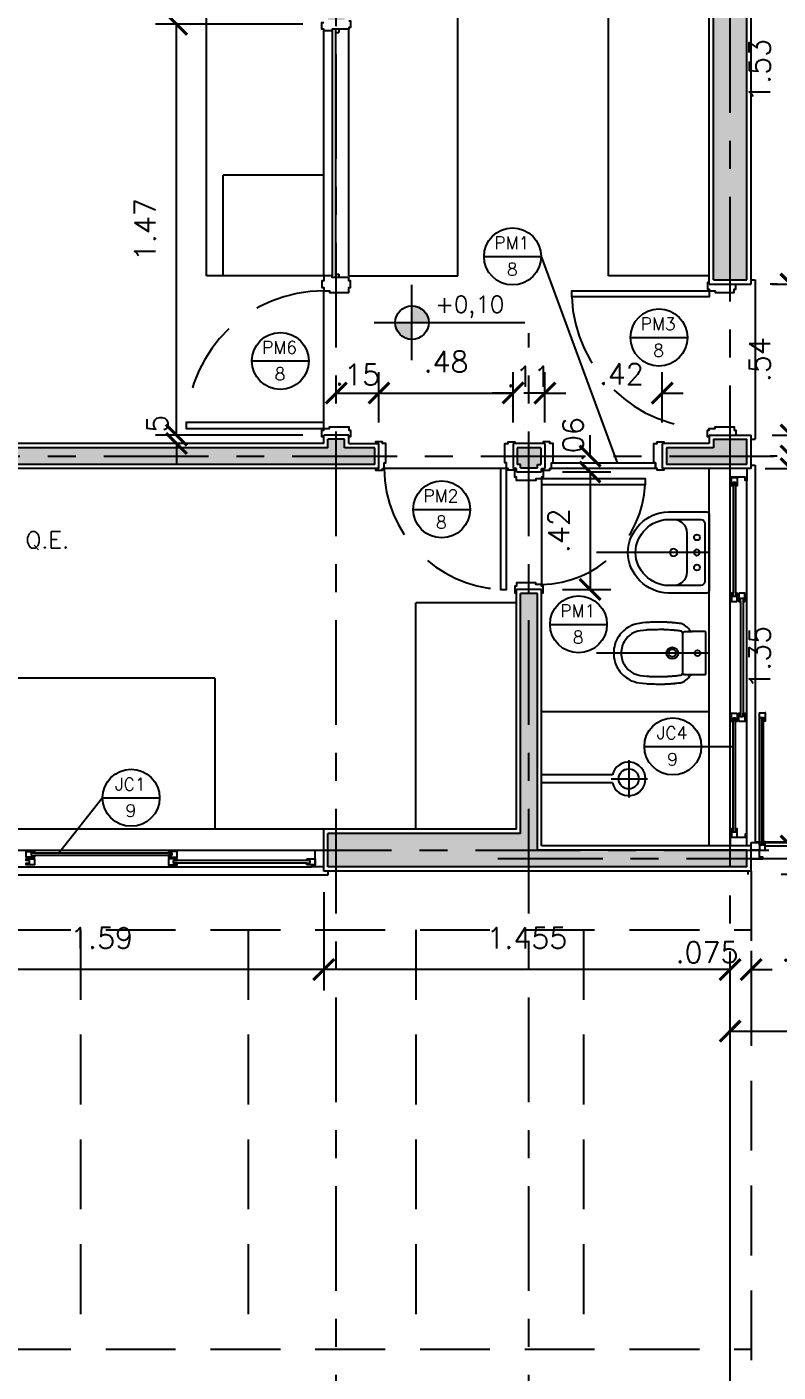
# Model space of a CAD drawing. Header units: millimetres. Extents: x 128 to 761, y 122 to 191.
# Drawn here: x 144.536 to 147.225, y 126.81 to 131.623 of the extents above; entities that cross this region are included whole.
import ezdxf

# ---------------------------------------------------------------- set-up
doc = ezdxf.new("R2010")
doc.units = ezdxf.units.MM
doc.linetypes.add('CENTER', pattern=[0.6, 0.375, -0.075, 0.075, -0.075])
doc.linetypes.add('HIDDEN', pattern=[0.375, 0.25, -0.125])
for name, color, linetype in [('ALV', 5, 'Continuous'), ('CAIX', 2, 'Continuous'), ('CAIXN', 7, 'Continuous'), ('COTAS', 1, 'Continuous'), ('EIXOS', 141, 'CENTER'), ('LPROJ', 7, 'HIDDEN'), ('LVISTA02', 1, 'Continuous'), ('NOTAS', 2, 'Continuous'), ('PEÇAS', 7, 'Continuous'), ('PEÇAS50', 8, 'Continuous'), ('REVEST', 2, 'Continuous'), ('SOLID', 8, 'Continuous'), ('TEXT', 3, 'Continuous')]:
    doc.layers.add(name, color=color, linetype=linetype)
doc.styles.add('60-50', font='romans.shx', dxfattribs={"height": 0.075})
doc.styles.add('80-50', font='romans.shx', dxfattribs={"height": 0.1})
doc.dimstyles.new('50', dxfattribs={"dimtxt": 0.1, "dimasz": 2.5, "dimexe": 1.25, "dimexo": 0.625, "dimgap": 0.075, "dimtad": 1, "dimzin": 0, "dimdsep": 46, "dimtxsty": '60-50', "dimcen": 2.5, "dimclrt": 3, "dimadec": 0, "dimazin": 0, "dimtfac": 1, "dimtmove": 0, "dimatfit": 3, "dimfxl": 1, "dimarcsym": 0})

# ---------------------------------------------------------------- blocks, each defined once
blk = doc.blocks.new('*D2')
at = {"layer": 'COTAS', "color": 0, "lineweight": -2}
blk.add_arc((150.1285, 124.9121), 0.5033, 98.5467, 171.4533, dxfattribs=at)
at = {"layer": 'COTAS', "color": 0}
for points in [[(150.0528, 125.4222), (150.0546, 125.3973), (150.1285, 125.4154)], [(149.6433, 124.986), (149.6184, 124.9878), (149.6252, 124.9121)]]:
    blk.add_solid(points, dxfattribs=at)
at = {"layer": 'DEFPOINTS', "color": 0}
for p in [(150.1285, 130.8221), (149.8769, 125.3479), (150.1285, 125.0021), (131.1685, 124.9121), (150.1285, 124.9121)]:
    blk.add_point(p, dxfattribs=at)
at = {"layer": 'COTAS', "color": 3, "insert": (149.6931, 125.3475), "char_height": 0.075, "attachment_point": 5, "rotation": 45, "style": '60-50'}
blk.add_mtext('90.00°', dxfattribs=at)
blk = doc.blocks.new('_ARCHTICK')
at = {"color": 0, "linetype": 'ByBlock', "const_width": 0.15}
blk.add_lwpolyline([(-0.5, -0.5), (0.5, 0.5)], dxfattribs=at)
blk = doc.blocks.new('*D78')
at = {"layer": 'COTAS', "color": 0, "lineweight": -2}
for p, q in [((147.8371, 128.5721), (147.8371, 127.9547)), ((147.0535, 126.5333), (147.0535, 128.1047)), ((147.0535, 128.0297), (147.3315, 128.0297)), ((147.8371, 128.0297), (147.7708, 128.0297))]:
    blk.add_line(p, q, dxfattribs=at)
at = {"layer": 'DEFPOINTS', "color": 0}
for p in [(147.8371, 128.6471), (147.8371, 128.0297), (147.0535, 126.4583)]:
    blk.add_point(p, dxfattribs=at)
at = {"layer": 'COTAS', "color": 0, "lineweight": -2, "xscale": 0.075, "yscale": 0.075, "zscale": 0.075, "rotation": 180}
blk.add_blockref('_ARCHTICK', (147.0535, 128.0297), dxfattribs=at)
at = {"layer": 'COTAS', "color": 0, "lineweight": -2, "xscale": 0.075, "yscale": 0.075, "zscale": 0.075}
blk.add_blockref('_ARCHTICK', (147.8371, 128.0297), dxfattribs=at)
at = {"layer": 'COTAS', "color": 3, "insert": (147.5512, 128.0972), "char_height": 0.075, "attachment_point": 5, "style": '60-50'}
blk.add_mtext('1.305', dxfattribs=at)
blk = doc.blocks.new('*D116')
at = {"layer": 'COTAS', "color": 0, "lineweight": -2}
for p, q in [((147.1285, 128.3171), (147.1285, 128.1748)), ((147.0535, 128.2498), (146.9785, 128.2498)), ((147.1285, 128.2498), (147.2035, 128.2498))]:
    blk.add_line(p, q, dxfattribs=at)
at = {"layer": 'DEFPOINTS', "color": 0}
for p in [(147.0535, 128.3921), (147.1285, 128.3921), (147.1285, 128.2498)]:
    blk.add_point(p, dxfattribs=at)
at = {"layer": 'COTAS', "color": 0, "lineweight": -2, "xscale": 0.075, "yscale": 0.075, "zscale": 0.075}
blk.add_blockref('_ARCHTICK', (147.0535, 128.2498), dxfattribs=at)
at = {"layer": 'COTAS', "color": 0, "lineweight": -2, "xscale": 0.075, "yscale": 0.075, "zscale": 0.075, "rotation": 180}
blk.add_blockref('_ARCHTICK', (147.1285, 128.2498), dxfattribs=at)
at = {"layer": 'COTAS', "color": 3, "insert": (146.9706, 128.3115), "char_height": 0.075, "attachment_point": 5, "style": '60-50'}
blk.add_mtext('.075', dxfattribs=at)
blk = doc.blocks.new('*D117')
at = {"layer": 'COTAS', "color": 0, "lineweight": -2}
for p, q in [((147.6805, 128.5271), (147.6805, 128.1748)), ((147.1285, 128.2498), (147.1656, 128.2498)), ((147.6805, 128.2498), (147.4692, 128.2498))]:
    blk.add_line(p, q, dxfattribs=at)
at = {"layer": 'DEFPOINTS', "color": 0}
for p in [(147.6805, 128.6021), (147.1285, 128.3921), (147.6805, 128.2498)]:
    blk.add_point(p, dxfattribs=at)
at = {"layer": 'COTAS', "color": 0, "lineweight": -2, "xscale": 0.075, "yscale": 0.075, "zscale": 0.075, "rotation": 180}
blk.add_blockref('_ARCHTICK', (147.1285, 128.2498), dxfattribs=at)
at = {"layer": 'COTAS', "color": 0, "lineweight": -2, "xscale": 0.075, "yscale": 0.075, "zscale": 0.075}
blk.add_blockref('_ARCHTICK', (147.6805, 128.2498), dxfattribs=at)
at = {"layer": 'COTAS', "color": 3, "insert": (147.3174, 128.3173), "char_height": 0.075, "attachment_point": 5, "style": '60-50'}
blk.add_mtext('.55', dxfattribs=at)
blk = doc.blocks.new('*D118')
at = {"layer": 'COTAS', "color": 0, "lineweight": -2}
for p, q in [((147.2714, 130.1621), (147.2714, 130.2371)), ((147.2035, 130.1621), (147.3464, 130.1621)), ((147.2714, 130.0871), (147.2714, 130.0121))]:
    blk.add_line(p, q, dxfattribs=at)
at = {"layer": 'DEFPOINTS', "color": 0}
for p in [(147.1285, 130.1621), (147.2714, 130.1621), (147.2671, 130.0871)]:
    blk.add_point(p, dxfattribs=at)
at = {"layer": 'COTAS', "color": 0, "lineweight": -2, "xscale": 0.075, "yscale": 0.075, "zscale": 0.075}
for p, rotation in [((147.2714, 130.1621), 270), ((147.2714, 130.0871), 90)]:
    blk.add_blockref('_ARCHTICK', p, dxfattribs=dict(at, rotation=rotation))
at = {"layer": 'COTAS', "color": 3, "insert": (147.3234, 130.2224), "char_height": 0.075, "attachment_point": 5, "rotation": 90, "style": '60-50'}
blk.add_mtext('.075', dxfattribs=at)
blk = doc.blocks.new('*D119')
at = {"layer": 'COTAS', "color": 0, "lineweight": -2}
for p, q in [((147.2035, 130.7021), (147.3464, 130.7021)), ((147.2714, 130.1621), (147.2714, 130.7021))]:
    blk.add_line(p, q, dxfattribs=at)
at = {"layer": 'DEFPOINTS', "color": 0}
for p in [(147.1285, 130.7021), (147.2714, 130.7021), (147.1285, 130.1621)]:
    blk.add_point(p, dxfattribs=at)
at = {"layer": 'COTAS', "color": 0, "lineweight": -2, "xscale": 0.075, "yscale": 0.075, "zscale": 0.075}
for p, rotation in [((147.2714, 130.7021), 90), ((147.2714, 130.1621), 270)]:
    blk.add_blockref('_ARCHTICK', p, dxfattribs=dict(at, rotation=rotation))
at = {"layer": 'COTAS', "color": 3, "insert": (147.1589, 130.4321), "char_height": 0.075, "attachment_point": 5, "rotation": 90, "style": '60-50'}
blk.add_mtext('.54', dxfattribs=at)
blk = doc.blocks.new('*D120')
at = {"layer": 'COTAS', "color": 0, "lineweight": -2}
for p, q in [((145.0717, 130.1621), (145.0717, 130.2371)), ((145.5235, 130.1621), (144.9967, 130.1621)), ((145.0717, 130.1321), (145.0717, 130.0571))]:
    blk.add_line(p, q, dxfattribs=at)
at = {"layer": 'DEFPOINTS', "color": 0}
for p in [(145.0717, 130.1621), (145.5985, 130.1621), (145.0645, 130.1321)]:
    blk.add_point(p, dxfattribs=at)
at = {"layer": 'COTAS', "color": 0, "lineweight": -2, "xscale": 0.075, "yscale": 0.075, "zscale": 0.075}
for p, rotation in [((145.0717, 130.1621), 270), ((145.0717, 130.1321), 90)]:
    blk.add_blockref('_ARCHTICK', p, dxfattribs=dict(at, rotation=rotation))
at = {"layer": 'COTAS', "color": 3, "insert": (145.0034, 130.2031), "char_height": 0.075, "attachment_point": 5, "rotation": 90, "style": '60-50'}
blk.add_mtext('5', dxfattribs=at)
blk = doc.blocks.new('*D121')
at = {"layer": 'COTAS', "color": 0, "lineweight": -2}
for p, q in [((145.5235, 131.6321), (144.9967, 131.6321)), ((145.0717, 130.1621), (145.0717, 131.6321))]:
    blk.add_line(p, q, dxfattribs=at)
at = {"layer": 'DEFPOINTS', "color": 0}
for p in [(145.0717, 131.6321), (145.5985, 131.6321), (145.5985, 130.1621)]:
    blk.add_point(p, dxfattribs=at)
at = {"layer": 'COTAS', "color": 0, "lineweight": -2, "xscale": 0.075, "yscale": 0.075, "zscale": 0.075}
for p, rotation in [((145.0717, 131.6321), 90), ((145.0717, 130.1621), 270)]:
    blk.add_blockref('_ARCHTICK', p, dxfattribs=dict(at, rotation=rotation))
at = {"layer": 'COTAS', "color": 3, "insert": (144.9592, 130.8971), "char_height": 0.075, "attachment_point": 5, "rotation": 90, "style": '60-50'}
blk.add_mtext('1.47', dxfattribs=at)
blk = doc.blocks.new('*D136')
at = {"layer": 'COTAS', "color": 0, "lineweight": -2}
for p, q in [((145.5985, 128.5271), (145.5985, 128.1748)), ((147.0535, 128.2498), (145.5985, 128.2498))]:
    blk.add_line(p, q, dxfattribs=at)
at = {"layer": 'DEFPOINTS', "color": 0}
for p in [(145.5985, 128.6021), (145.5985, 128.2498), (147.0535, 128.2498)]:
    blk.add_point(p, dxfattribs=at)
at = {"layer": 'COTAS', "color": 0, "lineweight": -2, "xscale": 0.075, "yscale": 0.075, "zscale": 0.075, "rotation": 180}
blk.add_blockref('_ARCHTICK', (145.5985, 128.2498), dxfattribs=at)
at = {"layer": 'COTAS', "color": 0, "lineweight": -2, "xscale": 0.075, "yscale": 0.075, "zscale": 0.075}
blk.add_blockref('_ARCHTICK', (147.0535, 128.2498), dxfattribs=at)
at = {"layer": 'COTAS', "color": 3, "insert": (146.326, 128.3623), "char_height": 0.075, "attachment_point": 5, "style": '60-50'}
blk.add_mtext('1.455', dxfattribs=at)
blk = doc.blocks.new('*D137')
at = {"layer": 'COTAS', "color": 0, "lineweight": -2}
for p, q in [((144.0085, 128.5271), (144.0085, 128.1748)), ((145.5985, 128.2498), (144.0085, 128.2498))]:
    blk.add_line(p, q, dxfattribs=at)
at = {"layer": 'DEFPOINTS', "color": 0}
for p in [(144.0085, 128.6021), (145.5985, 128.6021), (144.0085, 128.2498)]:
    blk.add_point(p, dxfattribs=at)
at = {"layer": 'COTAS', "color": 0, "lineweight": -2, "xscale": 0.075, "yscale": 0.075, "zscale": 0.075, "rotation": 180}
blk.add_blockref('_ARCHTICK', (144.0085, 128.2498), dxfattribs=at)
at = {"layer": 'COTAS', "color": 0, "lineweight": -2, "xscale": 0.075, "yscale": 0.075, "zscale": 0.075}
blk.add_blockref('_ARCHTICK', (145.5985, 128.2498), dxfattribs=at)
at = {"layer": 'COTAS', "color": 3, "insert": (144.8035, 128.3623), "char_height": 0.075, "attachment_point": 5, "style": '60-50'}
blk.add_mtext('1.59', dxfattribs=at)
blk = doc.blocks.new('*D138')
at = {"layer": 'COTAS', "color": 0, "lineweight": -2}
for p, q in [((145.7965, 130.2071), (145.7965, 130.3877)), ((145.6435, 130.3127), (145.7965, 130.3127))]:
    blk.add_line(p, q, dxfattribs=at)
at = {"layer": 'DEFPOINTS', "color": 0}
for p in [(145.6435, 130.3127), (145.7965, 130.3127), (145.7965, 130.1321)]:
    blk.add_point(p, dxfattribs=at)
at = {"layer": 'COTAS', "color": 0, "lineweight": -2, "xscale": 0.075, "yscale": 0.075, "zscale": 0.075, "rotation": 180}
blk.add_blockref('_ARCHTICK', (145.6435, 130.3127), dxfattribs=at)
at = {"layer": 'COTAS', "color": 0, "lineweight": -2, "xscale": 0.075, "yscale": 0.075, "zscale": 0.075}
blk.add_blockref('_ARCHTICK', (145.7965, 130.3127), dxfattribs=at)
at = {"layer": 'COTAS', "color": 3, "insert": (145.72, 130.3783), "char_height": 0.075, "attachment_point": 5, "style": '60-50'}
blk.add_mtext('.15', dxfattribs=at)
blk = doc.blocks.new('*D139')
at = {"layer": 'COTAS', "color": 0, "lineweight": -2}
for p, q in [((146.2765, 130.2071), (146.2765, 130.3877)), ((145.7965, 130.3127), (146.2765, 130.3127))]:
    blk.add_line(p, q, dxfattribs=at)
at = {"layer": 'DEFPOINTS', "color": 0}
for p in [(146.2765, 130.3127), (145.7965, 130.1321), (146.2765, 130.1321)]:
    blk.add_point(p, dxfattribs=at)
at = {"layer": 'COTAS', "color": 0, "lineweight": -2, "xscale": 0.075, "yscale": 0.075, "zscale": 0.075, "rotation": 180}
blk.add_blockref('_ARCHTICK', (145.7965, 130.3127), dxfattribs=at)
at = {"layer": 'COTAS', "color": 0, "lineweight": -2, "xscale": 0.075, "yscale": 0.075, "zscale": 0.075}
blk.add_blockref('_ARCHTICK', (146.2765, 130.3127), dxfattribs=at)
at = {"layer": 'COTAS', "color": 3, "insert": (146.0365, 130.4252), "char_height": 0.075, "attachment_point": 5, "style": '60-50'}
blk.add_mtext('.48', dxfattribs=at)
blk = doc.blocks.new('*D140')
at = {"layer": 'COTAS', "color": 0, "lineweight": -2}
for p, q in [((146.3905, 130.2071), (146.3905, 130.3877)), ((146.2765, 130.3127), (146.2015, 130.3127)), ((146.3905, 130.3127), (146.4655, 130.3127))]:
    blk.add_line(p, q, dxfattribs=at)
at = {"layer": 'DEFPOINTS', "color": 0}
for p in [(146.3905, 130.3127), (146.2765, 130.1321), (146.3905, 130.1321)]:
    blk.add_point(p, dxfattribs=at)
at = {"layer": 'COTAS', "color": 0, "lineweight": -2, "xscale": 0.075, "yscale": 0.075, "zscale": 0.075}
blk.add_blockref('_ARCHTICK', (146.2765, 130.3127), dxfattribs=at)
at = {"layer": 'COTAS', "color": 0, "lineweight": -2, "xscale": 0.075, "yscale": 0.075, "zscale": 0.075, "rotation": 180}
blk.add_blockref('_ARCHTICK', (146.3905, 130.3127), dxfattribs=at)
at = {"layer": 'COTAS', "color": 3, "insert": (146.3331, 130.3718), "char_height": 0.075, "attachment_point": 5, "style": '60-50'}
blk.add_mtext('.11', dxfattribs=at)
blk = doc.blocks.new('*D141')
at = {"layer": 'COTAS', "color": 0, "lineweight": -2}
for p, q in [((146.8105, 130.2071), (146.8105, 130.3877)), ((146.3905, 130.3127), (146.3155, 130.3127)), ((146.8105, 130.3127), (146.8855, 130.3127))]:
    blk.add_line(p, q, dxfattribs=at)
at = {"layer": 'DEFPOINTS', "color": 0}
for p in [(146.8105, 130.3127), (146.3905, 130.1321), (146.8105, 130.1321)]:
    blk.add_point(p, dxfattribs=at)
at = {"layer": 'COTAS', "color": 0, "lineweight": -2, "xscale": 0.075, "yscale": 0.075, "zscale": 0.075}
blk.add_blockref('_ARCHTICK', (146.3905, 130.3127), dxfattribs=at)
at = {"layer": 'COTAS', "color": 0, "lineweight": -2, "xscale": 0.075, "yscale": 0.075, "zscale": 0.075, "rotation": 180}
blk.add_blockref('_ARCHTICK', (146.8105, 130.3127), dxfattribs=at)
at = {"layer": 'COTAS', "color": 3, "insert": (146.6639, 130.3802), "char_height": 0.075, "attachment_point": 5, "style": '60-50'}
blk.add_mtext('.42', dxfattribs=at)
blk = doc.blocks.new('*D142')
at = {"layer": 'COTAS', "color": 0, "lineweight": -2}
for p, q in [((146.552, 130.0871), (146.552, 130.1621)), ((146.4535, 130.0301), (146.627, 130.0301)), ((146.552, 130.0301), (146.552, 129.9551))]:
    blk.add_line(p, q, dxfattribs=at)
at = {"layer": 'DEFPOINTS', "color": 0}
for p in [(146.552, 130.0871), (146.3785, 130.0301), (146.552, 130.0301)]:
    blk.add_point(p, dxfattribs=at)
at = {"layer": 'COTAS', "color": 0, "lineweight": -2, "xscale": 0.075, "yscale": 0.075, "zscale": 0.075}
for p, rotation in [((146.552, 130.0871), 270), ((146.552, 130.0301), 90)]:
    blk.add_blockref('_ARCHTICK', p, dxfattribs=dict(at, rotation=rotation))
at = {"layer": 'COTAS', "color": 3, "insert": (146.4916, 130.146), "char_height": 0.075, "attachment_point": 5, "rotation": 90, "style": '60-50'}
blk.add_mtext('.06', dxfattribs=at)
blk = doc.blocks.new('*D143')
at = {"layer": 'COTAS', "color": 0, "lineweight": -2}
for p, q in [((146.552, 130.0301), (146.552, 129.6101)), ((146.4535, 129.6101), (146.627, 129.6101))]:
    blk.add_line(p, q, dxfattribs=at)
at = {"layer": 'DEFPOINTS', "color": 0}
for p in [(146.3785, 130.0301), (146.3785, 129.6101), (146.552, 129.6101)]:
    blk.add_point(p, dxfattribs=at)
at = {"layer": 'COTAS', "color": 0, "lineweight": -2, "xscale": 0.075, "yscale": 0.075, "zscale": 0.075}
for p, rotation in [((146.552, 130.0301), 90), ((146.552, 129.6101), 270)]:
    blk.add_blockref('_ARCHTICK', p, dxfattribs=dict(at, rotation=rotation))
at = {"layer": 'COTAS', "color": 3, "insert": (146.4395, 129.8201), "char_height": 0.075, "attachment_point": 5, "rotation": 90, "style": '60-50'}
blk.add_mtext('.42', dxfattribs=at)
blk = doc.blocks.new('*D147')
at = {"layer": 'COTAS', "color": 0, "lineweight": -2}
for p, q in [((147.1785, 130.0421), (147.3464, 130.0421)), ((147.2714, 130.0421), (147.2714, 128.6921)), ((147.1785, 128.6921), (147.3464, 128.6921))]:
    blk.add_line(p, q, dxfattribs=at)
at = {"layer": 'DEFPOINTS', "color": 0}
for p in [(147.1285, 130.0421), (147.1285, 128.6921), (147.2714, 128.6921)]:
    blk.add_point(p, dxfattribs=at)
at = {"layer": 'COTAS', "color": 0, "lineweight": -2, "xscale": 0.075, "yscale": 0.075, "zscale": 0.075}
for p, rotation in [((147.2714, 130.0421), 90), ((147.2714, 128.6921), 270)]:
    blk.add_blockref('_ARCHTICK', p, dxfattribs=dict(at, rotation=rotation))
at = {"layer": 'COTAS', "color": 3, "insert": (147.1589, 129.3671), "char_height": 0.075, "attachment_point": 5, "rotation": 90, "style": '60-50'}
blk.add_mtext('1.35', dxfattribs=at)
blk = doc.blocks.new('*D148')
at = {"layer": 'COTAS', "color": 0, "lineweight": -2}
for p, q in [((147.2714, 130.0871), (147.2714, 130.1621)), ((147.2214, 130.0871), (147.1964, 130.0871)), ((147.2714, 130.0421), (147.2714, 130.0871)), ((147.1785, 130.0421), (147.3464, 130.0421)), ((147.2714, 130.0421), (147.2714, 129.9671))]:
    blk.add_line(p, q, dxfattribs=at)
at = {"layer": 'DEFPOINTS', "color": 0}
for p in [(147.2714, 130.0871), (147.2714, 130.0871), (147.1285, 130.0421)]:
    blk.add_point(p, dxfattribs=at)
at = {"layer": 'COTAS', "color": 0, "lineweight": -2, "xscale": 0.075, "yscale": 0.075, "zscale": 0.075}
for p, rotation in [((147.2714, 130.0871), 270), ((147.2714, 130.0421), 90)]:
    blk.add_blockref('_ARCHTICK', p, dxfattribs=dict(at, rotation=rotation))
at = {"layer": 'COTAS', "color": 3, "insert": (147.3222, 129.9498), "char_height": 0.075, "attachment_point": 5, "rotation": 90, "style": '60-50'}
blk.add_mtext('.045', dxfattribs=at)
blk = doc.blocks.new('*D151')
at = {"layer": 'COTAS', "color": 0, "lineweight": -2}
for p, q in [((147.1785, 132.2321), (147.3464, 132.2321)), ((147.2714, 130.7021), (147.2714, 132.2321)), ((147.2214, 130.7021), (147.1964, 130.7021))]:
    blk.add_line(p, q, dxfattribs=at)
at = {"layer": 'DEFPOINTS', "color": 0}
for p in [(147.1285, 132.2321), (147.2714, 132.2321), (147.2714, 130.7021)]:
    blk.add_point(p, dxfattribs=at)
at = {"layer": 'COTAS', "color": 0, "lineweight": -2, "xscale": 0.075, "yscale": 0.075, "zscale": 0.075}
for p, rotation in [((147.2714, 132.2321), 90), ((147.2714, 130.7021), 270)]:
    blk.add_blockref('_ARCHTICK', p, dxfattribs=dict(at, rotation=rotation))
at = {"layer": 'COTAS', "color": 3, "insert": (147.1589, 131.4671), "char_height": 0.075, "attachment_point": 5, "rotation": 90, "style": '60-50'}
blk.add_mtext('1.53', dxfattribs=at)

msp = doc.modelspace()

# ---------------------------------------------------------------- hatches: boundary and pattern name
at = {"layer": 'NOTAS'}
h = msp.add_hatch(color=1, dxfattribs=at)
h.paths.add_polyline_path([(145.9144, 130.5047), (145.9144, 130.5647), (145.8544, 130.5647, 0.414214)])
h.paths.add_polyline_path([(145.9144, 130.6247), (145.9144, 130.5647), (145.9744, 130.5647, 0.414214)])
at = {"layer": 'SOLID'}
h = msp.add_hatch(color=256, dxfattribs=at)
h.paths.add_polyline_path([(141.5035, 133.1471), (141.5035, 133.2071), (140.3635, 133.2071), (140.3635, 133.1471)])
h.paths.add_polyline_path([(140.3635, 130.8071), (140.3635, 130.7471), (141.4435, 130.7471), (141.4435, 130.7171), (141.5035, 130.7171), (141.5035, 130.7471), (142.1335, 130.7471), (142.1335, 130.7171), (142.1935, 130.7171), (142.1935, 130.8071)])
h.paths.add_polyline_path([(141.4435, 129.2624), (141.4435, 128.7818), (141.1818, 128.6771), (141.0835, 128.6771), (141.0835, 128.6171), (141.4435, 128.6171), (141.4435, 127.8971), (141.5035, 127.8971), (141.5035, 128.6771), (141.5335, 128.6771), (141.5335, 128.7371), (141.5035, 128.7371), (141.5035, 130.1471), (141.4435, 130.1471), (141.4435, 129.4271), (141.0835, 129.4271), (141.0835, 129.3671), (141.1818, 129.3671)])
h.paths.add_polyline_path([(140.3635, 126.9371), (140.3635, 126.8171), (141.5035, 126.8171), (141.5035, 126.9371)])
h.paths.add_polyline_path([(142.1335, 126.9371), (142.1335, 126.8171), (143.3035, 126.8171), (143.3035, 126.9371), (142.8235, 126.9371), (142.8235, 126.9431), (142.7635, 126.9431), (142.7635, 126.9371)])
h.paths.add_polyline_path([(142.1935, 127.9571), (142.1935, 127.9631), (142.1335, 127.9631), (142.1335, 127.8971), (142.7635, 127.8971), (142.7635, 127.8911), (142.8235, 127.8911), (142.8235, 127.8971), (143.3035, 127.8971), (143.3035, 127.9571)])
h.paths.add_polyline_path([(143.2435, 128.7371), (143.2435, 128.6171), (143.9935, 128.6171), (143.9935, 129.4271), (143.6335, 129.4271), (143.6335, 130.0571), (145.7815, 130.0571), (145.7815, 130.1171), (145.6735, 130.1171), (145.6735, 130.1471), (145.6135, 130.1471), (145.6135, 130.1171), (143.9935, 130.1171), (143.9935, 130.1471), (143.9335, 130.1471), (143.9335, 130.1171), (142.1935, 130.1171), (142.1935, 130.1471), (142.1335, 130.1471), (142.1335, 130.0571), (143.5735, 130.0571), (143.5735, 129.4271), (142.1335, 129.4271), (142.1335, 128.7371), (142.1035, 128.7371), (142.1035, 128.6771), (142.1335, 128.6771), (142.1335, 128.4071), (142.1935, 128.4071), (142.1935, 129.3671), (143.9335, 129.3671), (143.9335, 128.7371)])
h.paths.add_polyline_path([(143.9935, 133.2266), (143.9335, 133.2266), (143.9335, 130.7171), (143.9935, 130.7171)])
h.paths.add_polyline_path([(143.9935, 134.1071), (143.9335, 134.1071), (143.9335, 133.7966), (143.9935, 133.7966)])
h = msp.add_hatch(color=256, dxfattribs=at)
h.paths.add_polyline_path([(145.6735, 134.0471), (147.1135, 134.0471), (147.1135, 134.1071), (145.6135, 134.1071), (145.6135, 133.7966), (145.6735, 133.7966)])
h.paths.add_polyline_path([(146.0635, 133.1471), (146.0635, 133.2071), (145.6735, 133.2071), (145.6735, 133.2266), (145.6135, 133.2266), (145.6135, 131.6471), (145.6735, 131.6471), (145.6735, 133.1471)])
h.paths.add_polyline_path([(146.6335, 133.2071), (146.6335, 133.1471), (147.1135, 133.1471), (147.1135, 133.2071)])
h.paths.add_polyline_path([(146.9935, 130.7171), (147.1135, 130.7171), (147.1135, 132.2171), (146.9935, 132.2171)])
h.paths.add_polyline_path([(147.1135, 130.0571), (147.1135, 130.1471), (146.9935, 130.1471), (146.9935, 130.1171), (146.8255, 130.1171), (146.8255, 130.0571)])
h.paths.add_polyline_path([(146.3635, 130.0451), (146.3635, 130.0571), (146.3755, 130.0571), (146.3755, 130.1171), (146.2915, 130.1171), (146.2915, 130.0571), (146.3035, 130.0571), (146.3035, 130.0451)])
h.paths.add_polyline_path([(145.6135, 128.7371), (145.6135, 128.6171), (147.1135, 128.6171), (147.1135, 128.6771), (146.3635, 128.6771), (146.3635, 129.5951), (146.3035, 129.5951), (146.3035, 128.7371)])

# ---------------------------------------------------------------- linework, layer by layer
at = {"layer": 'ALV'}
for p, q in [((146.9935, 130.7171), (146.9935, 132.2171)), ((147.1135, 130.7171), (147.1135, 132.2171)), ((146.9935, 130.7171), (147.1135, 130.7171)), ((145.6735, 130.1471), (145.6135, 130.1471)), ((145.6135, 130.1171), (145.6135, 130.1471)), ((145.6735, 130.1171), (145.6735, 130.1471)), ((146.9935, 130.1471), (147.1135, 130.1471)), ((146.9935, 130.1471), (146.9935, 130.1171)), ((147.1135, 130.0571), (147.1135, 130.1471)), ((145.6135, 130.1171), (143.9935, 130.1171)), ((145.7815, 130.1171), (145.6735, 130.1171)), ((145.7815, 130.0571), (145.7815, 130.1171)), ((146.3755, 130.1171), (146.2915, 130.1171)), ((146.2915, 130.1171), (146.2915, 130.0571)), ((146.3755, 130.1171), (146.3755, 130.0571)), ((146.8255, 130.1171), (146.8255, 130.0571)), ((146.9935, 130.1171), (146.8255, 130.1171)), ((145.7815, 130.0571), (143.6335, 130.0571)), ((146.3035, 130.0571), (146.2915, 130.0571)), ((146.3035, 130.0451), (146.3035, 130.0571)), ((146.3635, 130.0451), (146.3635, 130.0571)), ((146.3635, 130.0571), (146.3755, 130.0571)), ((147.1135, 130.0571), (146.8255, 130.0571)), ((146.3035, 130.0451), (146.3635, 130.0451)), ((146.3035, 128.7371), (146.3035, 129.5951)), ((146.3635, 129.5951), (146.3035, 129.5951)), ((146.3635, 128.6771), (146.3635, 129.5951)), ((145.6135, 128.6171), (145.6135, 128.7371)), ((146.3035, 128.7371), (145.6135, 128.7371)), ((147.1135, 128.6771), (146.3635, 128.6771)), ((147.1135, 128.6171), (147.1135, 128.6771)), ((147.1135, 128.6171), (145.6135, 128.6171))]:
    msp.add_line(p, q, dxfattribs=at)
at = {"layer": 'CAIX'}
for p, q in [((145.6285, 131.6081), (145.6285, 130.7321)), ((145.6405, 131.6141), (145.6405, 130.7261)), ((145.6405, 131.6021), (145.6525, 131.6021)), ((145.6525, 131.6141), (145.6525, 131.6021)), ((145.6405, 130.7381), (145.6525, 130.7381)), ((145.6525, 130.7381), (145.6525, 130.7261)), ((147.064, 129.9806), (147.064, 129.5971)), ((147.073, 129.9806), (147.073, 129.5971)), ((147.091, 129.5671), (147.091, 129.1671)), ((147.1, 129.5671), (147.1, 129.1671)), ((147.064, 128.7431), (147.064, 129.1371)), ((147.073, 128.7431), (147.073, 129.1371)), ((147.1675, 128.6951), (147.1675, 129.1507)), ((147.1735, 128.6966), (147.1735, 129.1387)), ((145.0435, 128.6666), (144.5635, 128.6666)), ((145.0435, 128.6576), (144.5635, 128.6576)), ((145.5385, 128.6396), (145.0735, 128.6396)), ((145.5385, 128.6306), (145.0735, 128.6306)), ((145.5385, 128.6456), (145.5685, 128.6456)), ((145.5385, 128.6396), (145.5385, 128.6456)), ((145.5505, 128.6396), (145.5385, 128.6396)), ((145.5385, 128.6246), (145.5385, 128.6306)), ((145.5385, 128.6306), (145.5505, 128.6306)), ((145.5685, 128.6246), (145.5385, 128.6246)), ((145.5505, 128.6306), (145.5505, 128.6396)), ((145.5685, 128.6456), (145.5685, 128.6246))]:
    msp.add_line(p, q, dxfattribs=at)
at = {"layer": 'CAIX', "color": 1}
for p, q in [((147.0535, 128.7221), (147.0535, 130.0121)), ((147.1135, 128.7341), (147.1135, 130.0001)), ((144.0385, 128.6771), (145.5685, 128.6771)), ((144.0505, 128.6171), (145.5565, 128.6171))]:
    msp.add_line(p, q, dxfattribs=at)
at = {"layer": 'CAIX', "color": 8, "linetype": 'HIDDEN'}
msp.add_line((147.1165, 128.6021), (147.1165, 128.5901), dxfattribs=at)
at = {"layer": 'CAIX'}
for points in [[(145.6885, 131.6441), (145.6945, 131.6441), (145.6945, 131.6201), (145.6885, 131.6201), (145.6885, 131.6141), (145.6285, 131.6141), (145.6285, 131.6081), (145.5985, 131.6081), (145.5985, 131.6141), (145.5925, 131.6141), (145.5925, 131.6381), (145.5985, 131.6381)], [(146.9785, 130.6781), (146.9785, 130.6571), (146.4865, 130.6571), (146.4865, 130.6781), (146.9785, 130.6781)], [(146.9785, 130.7081), (146.9725, 130.7081), (146.9725, 130.6841), (146.9785, 130.6841), (146.9785, 130.6781), (146.9995, 130.6781), (146.9995, 130.6721), (147.0685, 130.6721), (147.0685, 130.6841), (147.0745, 130.6841), (147.0745, 130.7021)], [(145.5985, 130.1861), (145.5985, 130.2071), (145.1065, 130.2071), (145.1065, 130.1861), (145.5985, 130.1861)], [(145.5985, 130.1561), (145.5925, 130.1561), (145.5925, 130.1801), (145.5985, 130.1801), (145.5985, 130.1861), (145.6195, 130.1861), (145.6195, 130.1921), (145.6885, 130.1921), (145.6885, 130.1801), (145.6945, 130.1801), (145.6945, 130.1561), (145.6885, 130.1561)], [(146.9785, 130.1561), (146.9725, 130.1561), (146.9725, 130.1801), (146.9785, 130.1801), (146.9785, 130.1861), (146.9995, 130.1861), (146.9995, 130.1921), (147.0685, 130.1921), (147.0685, 130.1801), (147.0745, 130.1801), (147.0745, 130.1621)], [(145.7845, 130.0421), (145.7845, 130.0361), (145.8085, 130.0361), (145.8085, 130.0421), (145.8145, 130.0421), (145.8145, 130.0631), (145.8205, 130.0631), (145.8205, 130.1321), (145.8085, 130.1321), (145.8085, 130.1381), (145.7845, 130.1381), (145.7845, 130.1321)], [(146.2825, 130.0421), (146.2825, 130.0361), (146.2585, 130.0361), (146.2585, 130.0421), (146.2525, 130.0421), (146.2525, 130.0631), (146.2465, 130.0631), (146.2465, 130.1321), (146.2585, 130.1321), (146.2585, 130.1381), (146.2825, 130.1381), (146.2825, 130.1321)], [(146.3845, 130.0421), (146.3845, 130.0361), (146.4085, 130.0361), (146.4085, 130.0421), (146.4145, 130.0421), (146.4145, 130.0631), (146.4205, 130.0631), (146.4205, 130.1321), (146.4085, 130.1321), (146.4085, 130.1381), (146.3845, 130.1381), (146.3845, 130.1321)], [(146.8165, 130.0421), (146.8165, 130.0361), (146.7925, 130.0361), (146.7925, 130.0421), (146.7865, 130.0421), (146.7865, 130.0631), (146.7805, 130.0631), (146.7805, 130.1321), (146.7925, 130.1321), (146.7925, 130.1381), (146.8165, 130.1381), (146.8165, 130.1321)], [(146.4145, 130.0421), (146.4145, 130.0631), (146.7865, 130.0631), (146.7865, 130.0421), (146.4145, 130.0421)], [(146.2525, 130.0421), (146.2315, 130.0421), (146.2315, 129.6101), (146.2525, 129.6101), (146.2525, 130.0421)], [(146.3785, 130.0361), (146.3845, 130.0361), (146.3845, 130.0121), (146.3785, 130.0121), (146.3785, 130.0061), (146.3575, 130.0061), (146.3575, 130.0001), (146.2885, 130.0001), (146.2885, 130.0121), (146.2825, 130.0121), (146.2825, 130.0361), (146.2885, 130.0361)], [(146.3785, 130.0061), (146.3785, 129.9851), (146.751, 129.9851), (146.751, 130.0061), (146.3785, 130.0061)], [(147.1135, 130.0421), (147.1135, 130.0001), (147.1075, 130.0001), (147.1075, 130.0121), (147.0535, 130.0121), (147.0535, 130.0421)], [(146.3785, 129.5981), (146.3845, 129.5981), (146.3845, 129.6221), (146.3785, 129.6221), (146.3785, 129.6281), (146.3575, 129.6281), (146.3575, 129.6341), (146.2885, 129.6341), (146.2885, 129.6221), (146.2825, 129.6221), (146.2825, 129.5981), (146.2885, 129.5981)], [(147.1135, 128.6921), (147.1135, 128.7341), (147.1075, 128.7341), (147.1075, 128.7221), (147.0535, 128.7221), (147.0535, 128.6921)], [(145.5985, 128.6171), (145.5565, 128.6171), (145.5565, 128.6231), (145.5685, 128.6231), (145.5685, 128.6771), (145.5985, 128.6771)], [(147.1285, 128.6465), (147.1705, 128.6465), (147.1705, 128.6525), (147.1585, 128.6525), (147.1585, 128.6771), (147.1285, 128.6771)]]:
    msp.add_lwpolyline(points, dxfattribs=at)
for points in [[(145.6285, 130.7321), (145.5985, 130.7321), (145.5985, 130.7141), (145.5925, 130.7141), (145.5925, 130.6901), (145.5985, 130.6901), (145.5985, 130.6781), (145.6195, 130.6781), (145.6195, 130.6721), (145.6885, 130.6721), (145.6885, 130.6901), (145.6945, 130.6901), (145.6945, 130.7141), (145.6885, 130.7141), (145.6885, 130.7261), (145.6285, 130.7261)], [(147.079, 130.0106), (147.079, 129.9806), (147.073, 129.9806), (147.073, 129.9926), (147.064, 129.9926), (147.064, 129.9806), (147.058, 129.9806), (147.058, 130.0106)], [(147.079, 129.5671), (147.079, 129.5971), (147.073, 129.5971), (147.073, 129.5851), (147.064, 129.5851), (147.064, 129.5971), (147.058, 129.5971), (147.058, 129.5671)], [(147.085, 129.5971), (147.085, 129.5671), (147.091, 129.5671), (147.091, 129.5791), (147.1, 129.5791), (147.1, 129.5671), (147.106, 129.5671), (147.106, 129.5971)], [(147.079, 129.1671), (147.079, 129.1371), (147.073, 129.1371), (147.073, 129.1491), (147.064, 129.1491), (147.064, 129.1371), (147.058, 129.1371), (147.058, 129.1671)], [(147.085, 129.1371), (147.085, 129.1671), (147.091, 129.1671), (147.091, 129.1551), (147.1, 129.1551), (147.1, 129.1671), (147.106, 129.1671), (147.106, 129.1371)], [(147.1795, 129.1687), (147.1795, 129.1387), (147.1735, 129.1387), (147.1735, 129.1507), (147.1645, 129.1507), (147.1645, 129.1507), (147.1585, 129.1507), (147.1585, 129.1687)], [(147.079, 128.7236), (147.079, 128.7536), (147.073, 128.7536), (147.073, 128.7416), (147.064, 128.7416), (147.064, 128.7536), (147.058, 128.7536), (147.058, 128.7236)], [(147.1795, 128.6771), (147.1795, 128.7071), (147.1735, 128.7071), (147.1735, 128.6951), (147.1645, 128.6951), (147.1645, 128.6951), (147.1585, 128.6951), (147.1585, 128.6771)], [(144.5515, 128.6576), (144.5635, 128.6576), (144.5635, 128.6516), (144.5335, 128.6516), (144.5335, 128.6726), (144.5635, 128.6726), (144.5635, 128.6666), (144.5515, 128.6666)], [(145.0555, 128.6576), (145.0435, 128.6576), (145.0435, 128.6516), (145.0735, 128.6516), (145.0735, 128.6726), (145.0435, 128.6726), (145.0435, 128.6666), (145.0555, 128.6666)], [(144.5455, 128.6396), (144.5335, 128.6396), (144.5335, 128.6456), (144.5635, 128.6456), (144.5635, 128.6246), (144.5335, 128.6246), (144.5335, 128.6306), (144.5455, 128.6306)], [(145.0615, 128.6396), (145.0735, 128.6396), (145.0735, 128.6456), (145.0435, 128.6456), (145.0435, 128.6246), (145.0735, 128.6246), (145.0735, 128.6306), (145.0615, 128.6306)]]:
    msp.add_lwpolyline(points, close=True, dxfattribs=at)
at = {"layer": 'CAIX', "color": 8, "linetype": 'HIDDEN'}
for centre, radius, start, end in [((145.5984, 130.1857), 0.4924, 89.9928, 177.5087), ((146.9784, 130.6785), 0.4924, 182.4913, 270.0072), ((146.2517, 130.0474), 0.4372, 180.6886, 267.3547), ((146.3732, 130.0053), 0.3772, 270.8016, 356.9323), ((147.1585, 128.6771), 0.492, 0, 87.5537)]:
    msp.add_arc(centre, radius, start, end, dxfattribs=at)
at = {"layer": 'CAIXN', "color": 8, "ltscale": 0.5}
for p, q in [((146.1726, 130.8013), (146.3766, 130.8013)), ((146.3766, 130.8013), (146.6495, 130.0631)), ((146.6966, 130.5113), (146.9006, 130.5113)), ((145.3414, 130.4274), (145.5454, 130.4274)), ((145.9189, 129.8964), (146.1229, 129.8964)), ((146.4087, 129.4849), (146.6127, 129.4849)), ((146.7464, 129.0482), (147.064, 129.0482)), ((144.8073, 128.8645), (144.6501, 128.6666)), ((144.8073, 128.8645), (145.0113, 128.8645))]:
    msp.add_line(p, q, dxfattribs=at)
for centre in [(146.2746, 130.8013), (146.7986, 130.5113), (145.4434, 130.4274), (146.0209, 129.8964), (146.5107, 129.4849), (146.8484, 129.0482), (144.9093, 128.8645)]:
    msp.add_circle(centre, 0.102, dxfattribs=at)
at = {"layer": 'EIXOS'}
for p, q in [((145.6435, 126.425), (145.6435, 134.5249)), ((147.0535, 126.5898), (147.0535, 134.5249)), ((146.3335, 126.425), (146.3335, 130.5265)), ((140.761, 130.0871), (147.466, 130.0871)), ((140.7415, 128.6771), (147.466, 128.6771)), ((146.2224, 128.6471), (148.1978, 128.6471))]:
    msp.add_line(p, q, dxfattribs=at)
at = {"layer": 'LPROJ'}
for p, q in [((147.1285, 128.7041), (147.8135, 128.7041)), ((147.1285, 128.6921), (147.1285, 128.7041)), ((147.1285, 128.6021), (147.1285, 125.0021)), ((147.8607, 128.5901), (147.1285, 128.5901)), ((143.3185, 128.3921), (147.1285, 128.3921)), ((144.7285, 128.3921), (144.7285, 126.8921)), ((145.3285, 128.3921), (145.3285, 126.8921)), ((145.9285, 128.3921), (145.9285, 126.8921)), ((146.5285, 128.3921), (146.5285, 126.8921)), ((143.3185, 126.8921), (147.1285, 126.8921))]:
    msp.add_line(p, q, dxfattribs=at)
at = {"layer": 'LVISTA02'}
for p, q in [((145.1785, 130.7321), (145.1785, 133.2221)), ((146.0785, 130.7321), (146.0785, 133.1261)), ((146.6185, 130.7321), (146.6185, 133.1261)), ((145.5985, 130.7321), (145.5985, 131.6081)), ((145.6885, 130.7321), (145.6885, 131.6141)), ((145.5985, 131.0921), (145.2385, 131.0921)), ((145.2385, 130.7321), (145.2385, 131.0921)), ((145.5985, 130.7321), (145.1785, 130.7321)), ((145.6885, 130.7321), (146.0785, 130.7321)), ((146.9785, 130.7321), (146.6185, 130.7321)), ((145.5985, 130.2071), (145.5985, 130.6781)), ((147.1285, 130.7171), (147.1435, 130.7171)), ((147.1435, 130.7171), (147.1435, 130.1471)), ((147.1285, 130.1471), (147.1435, 130.1471)), ((147.1285, 130.0541), (147.1435, 130.0541)), ((147.1435, 130.0541), (147.1435, 128.7071)), ((146.2315, 130.0421), (145.8145, 130.0421)), ((146.9785, 128.6921), (146.9785, 130.0421)), ((146.3785, 129.9851), (146.3785, 129.6281)), ((145.9285, 128.7521), (145.9285, 129.5621)), ((146.2885, 129.5621), (145.9285, 129.5621)), ((145.2085, 129.2921), (144.0085, 129.2921)), ((145.2085, 129.2921), (145.2085, 128.7521)), ((146.9785, 129.1721), (146.3785, 129.1721)), ((147.1585, 128.6951), (147.1585, 129.1507)), ((145.5985, 128.7521), (144.0085, 128.7521)), ((147.1435, 128.7071), (147.1585, 128.7071)), ((147.1795, 128.7071), (147.6955, 128.7071)), ((145.6135, 128.5871), (143.9935, 128.5871)), ((145.6135, 128.6021), (145.6135, 128.5871))]:
    msp.add_line(p, q, dxfattribs=at)
at = {"layer": 'NOTAS', "color": 1}
for p, q in [((145.9144, 130.4297), (145.9144, 130.6997)), ((145.7794, 130.5647), (146.3191, 130.5647))]:
    msp.add_line(p, q, dxfattribs=at)
at = {"layer": 'NOTAS', "color": 2, "ltscale": 0.5}
msp.add_circle((145.9144, 130.5647), 0.06, dxfattribs=at)
at = {"layer": 'PEÇAS'}
for p, q in [((146.6322, 128.9465), (146.3785, 128.9465)), ((146.6322, 128.9177), (146.3785, 128.9177))]:
    msp.add_line(p, q, dxfattribs=at)
for points in [[(146.9785, 129.7421), (146.9785, 129.606, -0.345194), (146.9696, 129.5966), (146.8323, 129.5966, -0.399699), (146.6875, 129.7421, -0.399699), (146.8323, 129.8876), (146.9696, 129.8876, -0.345194), (146.9785, 129.8782)], [(146.6365, 129.3821, 0.151271), (146.6548, 129.3221, 0.125962), (146.6923, 129.2876, 0.09008), (146.7283, 129.2756), (146.7403, 129.2741), (146.7523, 129.2729, 0.004685), (146.7682, 129.272, 0.00925), (146.7763, 129.2717, 0.000115), (146.7992, 129.2714, 0.002343), (146.8003, 129.2714, 0.000782), (146.8081, 129.2714, 0.001444), (146.8123, 129.2714, 0.004804), (146.8185, 129.2715, 0.005206), (146.8243, 129.2717, 0.005188), (146.8297, 129.272, 0.002211), (146.8423, 129.2729, 0.001932), (146.8473, 129.2733, 0.000736), (146.8603, 129.2744, 0.008336), (146.863, 129.2747, 0.001408), (146.8723, 129.2758, 0.000457), (146.8753, 129.2762, 0.054722), (146.8807, 129.2775, 0.029037), (146.8903, 129.2816, 0.123774), (146.9078, 129.2991, -0.261182), (146.9173, 129.3053), (146.9635, 129.3053, 0.439555), (146.9668, 129.3086), (146.9668, 129.3821), (146.9668, 129.4556, 0.439555), (146.9635, 129.4589), (146.9173, 129.4589, -0.261182), (146.9078, 129.4651, 0.123774), (146.8903, 129.4826, 0.029037), (146.8807, 129.4867, 0.054722), (146.8753, 129.488, 0.000457), (146.8723, 129.4884, 0.001408), (146.863, 129.4895, 0.008336), (146.8603, 129.4898, 0.000736), (146.8473, 129.4909, 0.001932), (146.8423, 129.4913, 0.002211), (146.8297, 129.4922, 0.005188), (146.8243, 129.4925, 0.005206), (146.8185, 129.4927, 0.004804), (146.8123, 129.4928, 0.001444), (146.8081, 129.4928, 0.000782), (146.8003, 129.4928, 0.002343), (146.7992, 129.4928, 0.000115), (146.7763, 129.4925, 0.00925), (146.7682, 129.4923, 0.004685), (146.7523, 129.4913), (146.7403, 129.4901), (146.7283, 129.4886, 0.09008), (146.6923, 129.4766, 0.125962), (146.6548, 129.4421, 0.151271)]]:
    msp.add_lwpolyline(points, format="xyb", close=True, dxfattribs=at)
msp.add_arc((146.6905, 128.9321), 0.06, 193.8865, 166.1135, dxfattribs=at)
at = {"layer": 'PEÇAS50'}
for p, q in [((146.9785, 129.7421), (146.5756, 129.7421)), ((146.9785, 129.3821), (146.5756, 129.3821)), ((146.6905, 128.9993), (146.6905, 128.8649)), ((146.6281, 128.9321), (146.7577, 128.9321))]:
    msp.add_line(p, q, dxfattribs=at)
for points in [[(146.8987, 129.7421), (146.8987, 129.6725, -0.423334), (146.8477, 129.6236), (146.8327, 129.6236, -0.397421), (146.7145, 129.7421, -0.397421), (146.8327, 129.8606), (146.8477, 129.8606, -0.423334), (146.8987, 129.8117)], [(146.9242, 129.7421, 1), (146.9452, 129.7421, 1)]]:
    msp.add_lwpolyline(points, format="xyb", close=True, dxfattribs=at)
for points in [[(146.8513, 129.8606), (146.9485, 129.8606, -0.371535), (146.9635, 129.8459), (146.9635, 129.7421), (146.9635, 129.6383, -0.371535), (146.9485, 129.6236), (146.8513, 129.6236)], [(146.6633, 129.382, 0.152133), (146.6771, 129.3369, 0.000372), (146.6772, 129.3369, 0.213243), (146.7319, 129.3022), (146.7433, 129.3008), (146.7545, 129.2996, 0.00456), (146.7696, 129.2988, 0.00925), (146.7766, 129.2985, 0.000115), (146.7995, 129.2982, 0.002343), (146.8004, 129.2982, 0.000782), (146.8081, 129.2982, 0.001444), (146.8121, 129.2982, 0.004804), (146.8179, 129.2983, 0.005206), (146.8231, 129.2985, 0.005188), (146.8279, 129.2988, 0.002211), (146.8403, 129.2997, 0.001932), (146.845, 129.3, 0.000736), (146.858, 129.3011, 0.008336), (146.8598, 129.3013, 0.002483), (146.8759, 129.3033, 0.380805), (146.8837, 129.3118), (146.8837, 129.3821), (146.8837, 129.4524, 0.380805), (146.8759, 129.4609, 0.002483), (146.8598, 129.4629, 0.008336), (146.858, 129.4631, 0.000736), (146.845, 129.4642, 0.001932), (146.8403, 129.4646, 0.002211), (146.8279, 129.4654, 0.005188), (146.8231, 129.4657, 0.005206), (146.8179, 129.4659, 0.004804), (146.8121, 129.466, 0.001444), (146.8081, 129.466, 0.000782), (146.8004, 129.466, 0.002343), (146.7995, 129.466, 0.000115), (146.7766, 129.4657, 0.00925), (146.7696, 129.4655, 0.00456), (146.7545, 129.4646), (146.7433, 129.4634), (146.7319, 129.462, 0.213243), (146.6772, 129.4274, 0.000372), (146.6771, 129.4273, 0.152133), (146.6633, 129.3822)], [(146.8858, 129.455, -0.385098), (146.8888, 129.4589), (146.8897, 129.4589), (146.9173, 129.4589)], [(146.8858, 129.3092, 0.385098), (146.8888, 129.3053), (146.8897, 129.3053), (146.9173, 129.3053)]]:
    msp.add_lwpolyline(points, format="xyb", dxfattribs=at)
for centre, radius in [((146.9347, 129.7961), 0.0105), ((146.9347, 129.6881), 0.0105), ((146.8465, 129.3821), 0.021), ((146.8465, 129.3821), 0.0135), ((146.9368, 129.3821), 0.0105), ((146.6905, 128.9321), 0.036)]:
    msp.add_circle(centre, radius, dxfattribs=at)
for start, end in [(0, 180), (180, 0)]:
    msp.add_arc((146.8513, 129.7421), 0.0135, start, end, dxfattribs=at)
at = {"layer": 'REVEST'}
for p, q in [((146.9785, 130.7021), (146.9785, 132.2321)), ((147.1285, 130.7021), (147.1285, 132.2321)), ((146.9785, 130.7021), (147.1285, 130.7021)), ((145.6885, 130.1621), (145.5985, 130.1621)), ((145.5985, 130.1321), (145.5985, 130.1621)), ((145.6885, 130.1321), (145.6885, 130.1621)), ((146.9785, 130.1621), (147.1285, 130.1621)), ((146.9785, 130.1621), (146.9785, 130.1321)), ((147.1285, 130.0421), (147.1285, 130.1621)), ((145.5985, 130.1321), (144.0085, 130.1321)), ((145.6885, 130.1321), (145.7965, 130.1321)), ((145.7965, 130.0421), (145.7965, 130.1321)), ((146.3905, 130.1321), (146.2765, 130.1321)), ((146.2765, 130.1321), (146.2765, 130.0421)), ((146.3905, 130.1321), (146.3905, 130.0421)), ((146.8105, 130.1321), (146.8105, 130.0421)), ((146.9785, 130.1321), (146.8105, 130.1321)), ((145.7965, 130.0421), (143.6485, 130.0421)), ((146.2885, 130.0421), (146.2765, 130.0421)), ((146.2885, 130.0301), (146.2885, 130.0421)), ((146.2885, 130.0301), (146.3785, 130.0301)), ((146.3785, 130.0301), (146.3785, 130.0421)), ((146.3785, 130.0421), (146.3905, 130.0421)), ((147.1285, 130.0421), (146.8105, 130.0421)), ((146.2885, 128.7521), (146.2885, 129.6101)), ((146.3785, 129.6101), (146.2885, 129.6101)), ((146.3785, 128.6921), (146.3785, 129.6101)), ((145.5985, 128.6021), (145.5985, 128.7521)), ((146.2885, 128.7521), (145.5985, 128.7521)), ((147.1285, 128.6921), (146.3785, 128.6921)), ((147.1285, 128.6021), (147.1285, 128.6921)), ((147.1285, 128.6021), (145.5985, 128.6021))]:
    msp.add_line(p, q, dxfattribs=at)

# ---------------------------------------------------------------- texts
at = {"layer": 'CAIXN', "color": 2, "ltscale": 0.5, "char_height": 0.045, "attachment_point": 5, "style": '60-50'}
for s, insert in [('PM1', (146.2718, 130.8498)), ('8', (146.2735, 130.7552)), ('PM3', (146.7958, 130.5598)), ('PM6', (145.4406, 130.4759)), ('8', (146.7975, 130.4652)), ('8', (145.4423, 130.3813)), ('PM2', (146.0181, 129.945)), ('8', (146.0198, 129.8503)), ('PM1', (146.508, 129.5334)), ('8', (146.5097, 129.4388)), ('JC4', (146.8457, 129.0967)), ('9', (146.8473, 129.0021)), ('JC1', (144.9065, 128.913)), ('9', (144.9082, 128.8184))]:
    msp.add_mtext(s, dxfattribs=dict(at, insert=insert))
at = {"layer": 'NOTAS', "color": 3, "style": '80-50'}
msp.add_text('+0,10', height=0.06, dxfattribs=at).set_placement((145.9979, 130.6001))
at = {"layer": 'TEXT', "style": '80-50'}
msp.add_text('Q.E.', height=0.06, dxfattribs=at).set_placement((144.531, 129.757))

# ---------------------------------------------------------------- dimensions: what is measured, and where the dimension line sits
at = {"layer": 'COTAS'}
for base, p1, p2, override, picture, middle in [((147.2714, 132.2321), (147.2714, 130.7021), (147.1285, 132.2321), {"dimasz": 0.075, "dimexe": 0.075, "dimexo": 0.05, "dimzin": 4, "dimblk1": 'ARCHTICK', "dimblk2": 'ARCHTICK', "dimsah": 1, "dimtmove": 2}, '*D151', (147.1589, 131.4671)), ((145.0717, 131.6321), (145.5985, 130.1621), (145.5985, 131.6321), {"dimasz": 0.075, "dimexe": 0.075, "dimexo": 0.075, "dimzin": 4, "dimblk1": 'ARCHTICK', "dimblk2": 'ARCHTICK', "dimsah": 1, "dimse1": 1, "dimtofl": 0, "dimtmove": 2}, '*D121', (144.9592, 130.8971)), ((147.2714, 130.7021), (147.1285, 130.1621), (147.1285, 130.7021), {"dimasz": 0.075, "dimexe": 0.075, "dimexo": 0.075, "dimzin": 4, "dimblk1": 'ARCHTICK', "dimblk2": 'ARCHTICK', "dimsah": 1, "dimse1": 1, "dimtofl": 0, "dimtmove": 2}, '*D119', (147.1589, 130.4321)), ((146.552, 129.6101), (146.3785, 130.0301), (146.3785, 129.6101), {"dimasz": 0.075, "dimexe": 0.075, "dimexo": 0.075, "dimzin": 4, "dimblk1": 'ARCHTICK', "dimblk2": 'ARCHTICK', "dimsah": 1, "dimse1": 1, "dimtofl": 0, "dimtmove": 2}, '*D143', (146.4395, 129.8201)), ((147.2714, 128.6921), (147.1285, 130.0421), (147.1285, 128.6921), {"dimasz": 0.075, "dimexe": 0.075, "dimexo": 0.05, "dimzin": 4, "dimblk1": 'ARCHTICK', "dimblk2": 'ARCHTICK', "dimsah": 1, "dimtmove": 2}, '*D147', (147.1589, 129.3671))]:
    dim = msp.add_linear_dim(base=base, p1=p1, p2=p2, angle=90, dimstyle='50', override=override, dxfattribs=at)
    dim.commit()
    dim.dimension.update_dxf_attribs({"geometry": picture, "text_midpoint": middle})
dim = msp.add_angular_dim_2l(base=(149.8769, 125.3479), line1=((150.1285, 125.0021), (150.1285, 130.8221)), line2=((150.1285, 124.9121), (131.1685, 124.9121)), dimstyle='50', override={"dimasz": 0.075, "dimexe": 0.075, "dimexo": 0.25, "dimzin": 4, "dimadec": 2, "dimazin": 1, "dimtmove": 2}, dxfattribs=at)
dim.commit()
dim.dimension.update_dxf_attribs({"geometry": '*D2', "text_midpoint": (149.6931, 125.3475)})
for base, p1, p2, override, picture, middle in [((146.2765, 130.3127), (145.7965, 130.1321), (146.2765, 130.1321), {"dimasz": 0.075, "dimexe": 0.075, "dimexo": 0.075, "dimzin": 4, "dimblk1": 'ARCHTICK', "dimblk2": 'ARCHTICK', "dimsah": 1, "dimse1": 1, "dimtofl": 0, "dimtmove": 2}, '*D139', (146.0365, 130.4252)), ((144.0085, 128.2498), (145.5985, 128.6021), (144.0085, 128.6021), {"dimasz": 0.075, "dimexe": 0.075, "dimexo": 0.075, "dimzin": 4, "dimblk1": 'ARCHTICK', "dimblk2": 'ARCHTICK', "dimsah": 1, "dimse1": 1, "dimtofl": 0, "dimtmove": 2}, '*D137', (144.8035, 128.3623)), ((145.5985, 128.2498), (147.0535, 128.2498), (145.5985, 128.6021), {"dimasz": 0.075, "dimexe": 0.075, "dimexo": 0.075, "dimdec": 3, "dimzin": 4, "dimblk1": 'ARCHTICK', "dimblk2": 'ARCHTICK', "dimsah": 1, "dimse1": 1, "dimtofl": 0, "dimtmove": 2}, '*D136', (146.326, 128.3623))]:
    dim = msp.add_linear_dim(base=base, p1=p1, p2=p2, dimstyle='50', override=override, dxfattribs=at)
    dim.commit()
    dim.dimension.update_dxf_attribs({"geometry": picture, "text_midpoint": middle})
for base, p1, p2, override, picture, middle in [((145.7965, 130.3127), (145.6435, 130.3127), (145.7965, 130.1321), {"dimasz": 0.075, "dimexe": 0.075, "dimexo": 0.075, "dimzin": 4, "dimblk1": 'ARCHTICK', "dimblk2": 'ARCHTICK', "dimsah": 1, "dimse1": 1, "dimtofl": 0, "dimtmove": 2}, '*D138', (145.72, 130.3783)), ((146.3905, 130.3127), (146.2765, 130.1321), (146.3905, 130.1321), {"dimasz": 0.075, "dimexe": 0.075, "dimexo": 0.075, "dimzin": 4, "dimblk1": 'ARCHTICK', "dimblk2": 'ARCHTICK', "dimsah": 1, "dimse1": 1, "dimtofl": 0, "dimtmove": 2}, '*D140', (146.3331, 130.3718)), ((146.8105, 130.3127), (146.3905, 130.1321), (146.8105, 130.1321), {"dimasz": 0.075, "dimexe": 0.075, "dimexo": 0.075, "dimzin": 4, "dimblk1": 'ARCHTICK', "dimblk2": 'ARCHTICK', "dimsah": 1, "dimse1": 1, "dimtofl": 0, "dimtmove": 2}, '*D141', (146.6639, 130.3802)), ((147.6805, 128.2498), (147.1285, 128.3921), (147.6805, 128.6021), {"dimasz": 0.075, "dimexe": 0.075, "dimexo": 0.075, "dimzin": 4, "dimblk1": 'ARCHTICK', "dimblk2": 'ARCHTICK', "dimsah": 1, "dimse1": 1, "dimtofl": 0, "dimtmove": 2}, '*D117', (147.3174, 128.3173)), ((147.1285, 128.2498), (147.0535, 128.3921), (147.1285, 128.3921), {"dimasz": 0.075, "dimexe": 0.075, "dimexo": 0.075, "dimdec": 3, "dimzin": 4, "dimblk1": 'ARCHTICK', "dimblk2": 'ARCHTICK', "dimsah": 1, "dimse1": 1, "dimtofl": 0, "dimtmove": 2}, '*D116', (146.9706, 128.3115))]:
    dim = msp.add_linear_dim(base=base, p1=p1, p2=p2, dimstyle='50', override=override, dxfattribs=at)
    dim.commit()
    dim.dimension.update_dxf_attribs({"geometry": picture, "text_midpoint": middle, "dimtype": 160})
for base, p1, p2, override, picture, middle in [((147.2714, 130.1621), (147.2671, 130.0871), (147.1285, 130.1621), {"dimasz": 0.075, "dimexe": 0.075, "dimexo": 0.075, "dimdec": 3, "dimzin": 4, "dimblk1": 'ARCHTICK', "dimblk2": 'ARCHTICK', "dimsah": 1, "dimse1": 1, "dimtofl": 0, "dimtmove": 2}, '*D118', (147.3234, 130.2224)), ((146.552, 130.0301), (146.552, 130.0871), (146.3785, 130.0301), {"dimasz": 0.075, "dimexe": 0.075, "dimexo": 0.075, "dimzin": 4, "dimblk1": 'ARCHTICK', "dimblk2": 'ARCHTICK', "dimsah": 1, "dimse1": 1, "dimtofl": 0, "dimtmove": 2}, '*D142', (146.4916, 130.146)), ((147.2714, 130.0871), (147.1285, 130.0421), (147.2714, 130.0871), {"dimasz": 0.075, "dimexe": 0.075, "dimexo": 0.05, "dimdec": 3, "dimzin": 4, "dimblk1": 'ARCHTICK', "dimblk2": 'ARCHTICK', "dimsah": 1, "dimtmove": 2}, '*D148', (147.3222, 129.9498))]:
    dim = msp.add_linear_dim(base=base, p1=p1, p2=p2, angle=90, dimstyle='50', override=override, dxfattribs=at)
    dim.commit()
    dim.dimension.update_dxf_attribs({"geometry": picture, "text_midpoint": middle, "dimtype": 160})
dim = msp.add_linear_dim(base=(145.0717, 130.1621), p1=(145.0645, 130.1321), p2=(145.5985, 130.1621), angle=90, text='5', dimstyle='50', override={"dimasz": 0.075, "dimexe": 0.075, "dimexo": 0.075, "dimzin": 4, "dimblk1": 'ARCHTICK', "dimblk2": 'ARCHTICK', "dimsah": 1, "dimse1": 1, "dimtofl": 0, "dimtmove": 2}, dxfattribs=at)
dim.commit()
dim.dimension.update_dxf_attribs({"geometry": '*D120', "text_midpoint": (145.0034, 130.2031), "dimtype": 160})
dim = msp.add_linear_dim(base=(147.8371, 128.0297), p1=(147.0535, 126.4583), p2=(147.8371, 128.6471), text='1.305', dimstyle='50', override={"dimasz": 0.075, "dimexe": 0.075, "dimexo": 0.075, "dimdec": 3, "dimzin": 4, "dimblk1": 'ARCHTICK', "dimblk2": 'ARCHTICK', "dimsah": 1, "dimtmove": 2}, dxfattribs=at)
dim.commit()
dim.dimension.update_dxf_attribs({"geometry": '*D78', "text_midpoint": (147.5512, 128.0972), "dimtype": 160})

doc.saveas('drawing.dxf')
